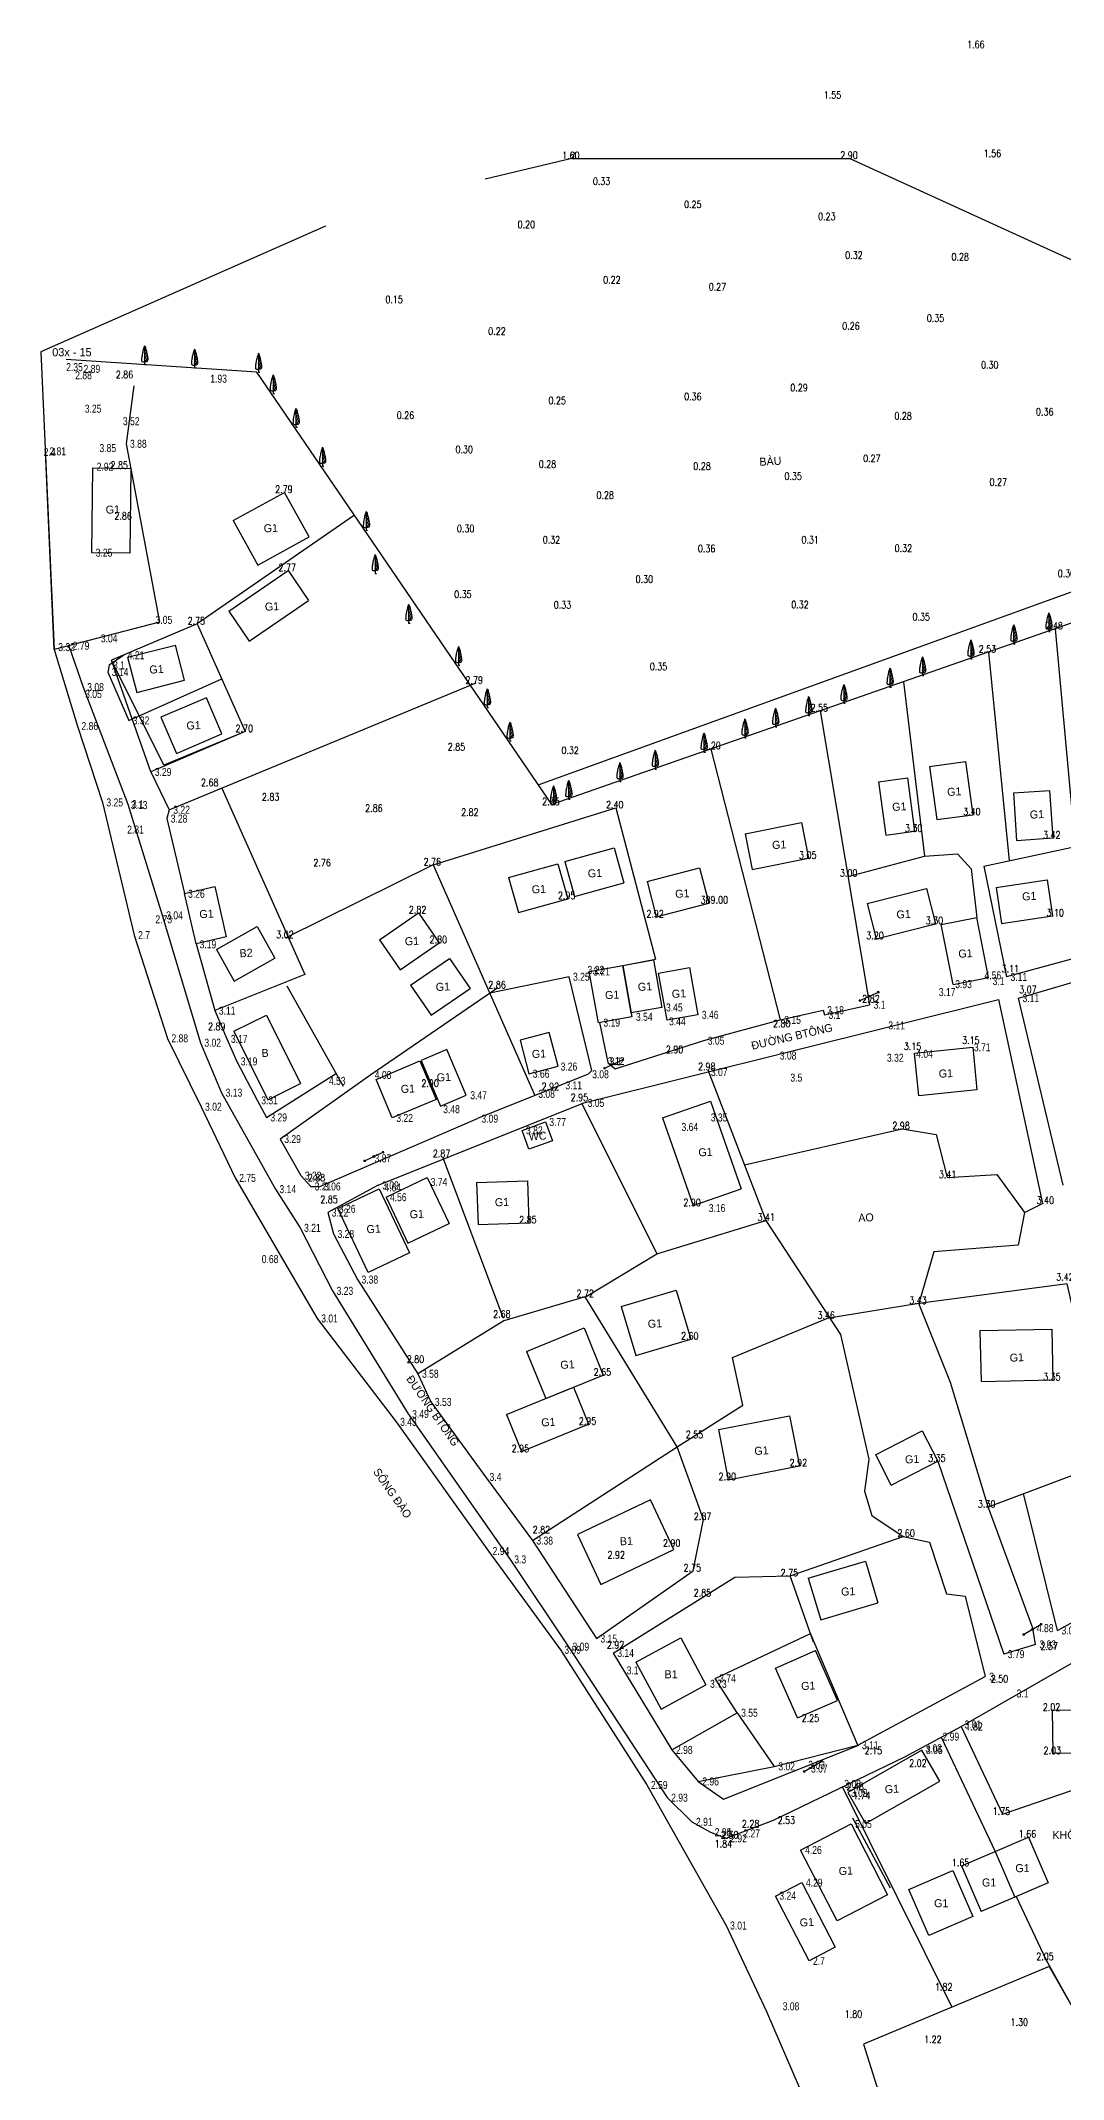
# Model space of a CAD drawing. Header units: metres. Extents: x 568068 to 569216, y 2065829 to 2066671.
# Drawn here: x 568067.9 to 568208.6, y 2066073.3 to 2066353.5 of the extents above; entities that cross this region are included whole.
import ezdxf
from ezdxf.enums import TextEntityAlignment as Align

# ---------------------------------------------------------------- set-up
doc = ezdxf.new("R2010")
doc.units = ezdxf.units.M
doc.layers.add('neS', color=250, linetype='TUONG_XAY')
doc.styles.add('COS', font='vnsimli.shx', dxfattribs={"width": 0.8, "height": 1.1})
doc.styles.add('DIADANH1', font='VHAVAN.TTF', dxfattribs={"height": 2.3})
doc.styles.add('txt', font='TXT', dxfattribs={"height": 0.2})
doc.linetypes.add('BOCAY', pattern='A,3,-3,3,-1.5,[133,ltypeshp.shx,S=0.8,R=0,X=-0.8,Y=0],-0.8,-0.8', length=12.1)
doc.linetypes.add('TAL_N_P', pattern='A,0.5,[130,ltypeshp.shx,S=0.25,R=0,X=0,Y=-0.25],1,[130,ltypeshp.shx,S=0.5,R=0,X=0,Y=-0.5],0.5', length=2)
doc.linetypes.add('TAL_N_T', pattern='A,0.5,[130,ltypeshp.shx,S=0.25,R=0,X=0,Y=0.25],1,[130,ltypeshp.shx,S=0.5,R=0,X=0,Y=0.5],0.5', length=2)
doc.linetypes.add('TUONG_XAY', pattern='A,0.1,[130,ltypeshp.shx,S=0.15,R=-90,X=0,Y=0.12],0.05,[130,ltypeshp.shx,S=0.15,R=-90,X=-0.05,Y=0.24],0.01,[130,ltypeshp.shx,S=0.12,R=0,X=0.09,Y=0.12],0.01,[130,ltypeshp.shx,S=0.12,R=0,X=-0.22,Y=0.12],2.4', length=2.57)
doc.linetypes.add('TUONGXAY', pattern='A,2,-0.8,[132,ltypeshp.shx,S=0.8,R=0,X=-0.8,Y=0],-0.8,8', length=11.6)

# ---------------------------------------------------------------- blocks, each defined once
blk = doc.blocks.new('QA1CD')
at = {"layer": 'neS', "linetype": 'Continuous'}
for p, q in [((-30, 0), (-26, 2.4)), ((-30, 0), (30, 0)), ((-30, 0), (-26, -2.4)), ((30, 0), (26, 2.4)), ((30, 0), (26, -2.4))]:
    blk.add_line(p, q, dxfattribs=at)
blk.add_circle((0, 0), 2.5, dxfattribs=at)
blk = doc.blocks.new('A$C59E77BE9')
at = {"layer": 'neS'}
for p, q in [((0.92, 5.74), (0.92, 1.39)), ((0.92, 5.74), (0.92, 0)), ((0.92, 5.74), (0.92, 5.71)), ((0.92, 3.73), (1.33, 4.54)), ((0.92, 2.59), (1.52, 3.79)), ((0.92, 1.45), (1.7, 3.01)), ((0.92, 1.39), (0.92, 0.65)), ((0.92, 0.85), (0.92, 0)), ((0.92, 0.65), (0.92, 0.15)), ((0.92, 0.15), (0.92, 0)), ((1.2, 0.86), (1.83, 2.13)), ((0.92, 0), (1.37, 0))]:
    blk.add_line(p, q, dxfattribs=at)
for points in [[(0.92, 5.74), (0.71, 5.11), (0.52, 4.52), (0.36, 3.81), (0.21, 3.07), (0.11, 2.51), (0.05, 1.85), (0.02, 1.41), (0.02, 1.09), (0.24, 0.91), (0.61, 0.83), (0.92, 0.85)], [(0.92, 5.74), (1.18, 5.17), (1.34, 4.58), (1.5, 3.98), (1.59, 3.54), (1.72, 2.95), (1.81, 2.47), (1.9, 1.94), (1.9, 1.48), (1.78, 1.03), (1.62, 0.88), (1.26, 0.84), (0.92, 0.85)]]:
    blk.add_spline(points, degree=3, dxfattribs=at)

msp = doc.modelspace()

# ---------------------------------------------------------------- linework, layer by layer
at = {"layer": 'neS', "linetype": 'TAL_N_P', "ltscale": 0.5}
for p, q in [((568067.94, 2066310.75), (568067.94, 2066310.75)), ((568067.94, 2066310.75), (568069.79, 2066269.84)), ((568206.2, 2066089.74), (568210.01, 2066082.92)), ((568206.63, 2066088.78), (568210.01, 2066082.92))]:
    msp.add_line(p, q, dxfattribs=at)
at = {"layer": 'neS'}
for p, q in [((568094.42, 2066287.56), (568101.49, 2066291.44)), ((568094.42, 2066287.56), (568101.49, 2066291.44)), ((568104.86, 2066285.31), (568101.49, 2066291.44)), ((568104.86, 2066285.31), (568101.49, 2066291.44)), ((568094.42, 2066287.56), (568097.79, 2066281.43)), ((568094.42, 2066287.56), (568097.79, 2066281.43)), ((568097.79, 2066281.43), (568104.86, 2066285.31)), ((568097.79, 2066281.43), (568104.86, 2066285.31)), ((568101.98, 2066280.7), (568104.79, 2066276.57)), ((568101.98, 2066280.7), (568104.79, 2066276.57)), ((568093.82, 2066275.13), (568096.63, 2066271)), ((568093.82, 2066275.13), (568096.63, 2066271)), ((568079.89, 2066268.77), (568081.14, 2066263.92)), ((568087.71, 2066265.61), (568086.46, 2066270.46)), ((568132.3, 2066238.52), (568139.08, 2066240.4)), ((568132.3, 2066238.52), (568139.08, 2066240.4)), ((568140.01, 2066240.71), (568146.79, 2066242.59)), ((568140.01, 2066240.71), (568146.79, 2066242.59)), ((568141.35, 2066235.9), (568148.13, 2066237.78)), ((568141.35, 2066235.9), (568148.13, 2066237.78)), ((568151.34, 2066237.93), (568158.57, 2066239.81)), ((568151.34, 2066237.93), (568158.57, 2066239.81)), ((568199.35, 2066237.13), (568206.35, 2066238.17)), ((568199.35, 2066237.13), (568206.35, 2066238.17)), ((568133.64, 2066233.71), (568140.42, 2066235.59)), ((568133.64, 2066233.71), (568140.42, 2066235.59)), ((568152.59, 2066233.09), (568159.83, 2066234.98)), ((568152.59, 2066233.09), (568159.83, 2066234.98)), ((568114.55, 2066229.94), (568119.91, 2066233.64)), ((568114.55, 2066229.94), (568119.91, 2066233.64)), ((568200.08, 2066232.18), (568207.08, 2066233.22)), ((568200.08, 2066232.18), (568207.08, 2066233.22)), ((568092.11, 2066228.6), (568097.7, 2066231.75)), ((568092.11, 2066228.6), (568097.7, 2066231.75)), ((568097.7, 2066231.75), (568100.16, 2066227.4)), ((568097.7, 2066231.75), (568100.16, 2066227.4)), ((568117.4, 2066225.83), (568122.76, 2066229.53)), ((568117.4, 2066225.83), (568122.76, 2066229.53)), ((568092.11, 2066228.6), (568094.56, 2066224.24)), ((568092.11, 2066228.6), (568094.56, 2066224.24)), ((568094.56, 2066224.24), (568100.16, 2066227.4)), ((568094.56, 2066224.24), (568100.16, 2066227.4)), ((568118.8, 2066223.68), (568124.16, 2066227.38)), ((568118.8, 2066223.68), (568124.16, 2066227.38)), ((568121.64, 2066219.56), (568127, 2066223.26)), ((568121.64, 2066219.56), (568127, 2066223.26)), ((568094.5, 2066217.38), (568098.98, 2066219.59)), ((568094.5, 2066217.38), (568098.98, 2066219.59)), ((568188.11, 2066214.35), (568196.13, 2066215.18)), ((568196.13, 2066215.18), (568196.71, 2066209.31)), ((568188.7, 2066208.47), (568188.11, 2066214.35)), ((568099.17, 2066207.95), (568103.65, 2066210.16)), ((568099.17, 2066207.95), (568103.65, 2066210.16)), ((568196.71, 2066209.31), (568188.7, 2066208.47)), ((568115.45, 2066194.56), (568121.1, 2066197.24)), ((568118.45, 2066188.24), (568124.1, 2066190.92)), ((568147.79, 2066179.53), (568155.36, 2066181.77)), ((568147.79, 2066179.53), (568155.36, 2066181.77)), ((568134.75, 2066173.35), (568142.68, 2066176.58)), ((568134.75, 2066173.35), (568142.68, 2066176.58)), ((568197.32, 2066169.23), (568197.17, 2066176.22)), ((568197.32, 2066169.23), (568197.17, 2066176.22)), ((568207, 2066176.43), (568207.15, 2066169.44)), ((568207, 2066176.43), (568207.15, 2066169.44)), ((568149.77, 2066172.81), (568157.34, 2066175.05)), ((568149.77, 2066172.81), (568157.34, 2066175.05)), ((568131.99, 2066164.66), (568141.22, 2066168.42)), ((568131.99, 2066164.66), (568141.22, 2066168.42)), ((568137.39, 2066166.86), (568145.32, 2066170.09)), ((568137.39, 2066166.86), (568145.32, 2066170.09)), ((568134.06, 2066159.59), (568143.29, 2066163.35)), ((568134.06, 2066159.59), (568143.29, 2066163.35)), ((568161.16, 2066162.6), (568170.94, 2066164.51)), ((568161.16, 2066162.6), (568170.94, 2066164.51)), ((568182.75, 2066159.15), (568189.16, 2066162.44)), ((568182.75, 2066159.15), (568189.16, 2066162.44)), ((568162.5, 2066155.72), (568172.28, 2066157.63)), ((568162.5, 2066155.72), (568172.28, 2066157.63)), ((568184.92, 2066154.97), (568191.33, 2066158.26)), ((568184.92, 2066154.97), (568191.33, 2066158.26)), ((568173.51, 2066142.19), (568175.24, 2066136.45)), ((568173.51, 2066142.19), (568175.24, 2066136.45)), ((568181.36, 2066144.54), (568183.09, 2066138.8)), ((568181.36, 2066144.54), (568183.09, 2066138.8)), ((568149.79, 2066130.65), (568155.96, 2066133.96)), ((568169.02, 2066129.82), (568174.51, 2066132.23)), ((568169.02, 2066129.82), (568174.51, 2066132.23)), ((568153.27, 2066124.18), (568159.44, 2066127.5)), ((568172.03, 2066122.96), (568177.53, 2066125.38)), ((568172.03, 2066122.96), (568177.53, 2066125.38)), ((568207.1, 2066124.02), (568212.78, 2066124.06)), ((568207.1, 2066124.02), (568212.78, 2066124.06)), ((568207.2, 2066118.08), (568207.1, 2066124.02)), ((568207.2, 2066118.08), (568207.1, 2066124.02)), ((568212.9, 2066118.11), (568207.2, 2066118.08)), ((568212.9, 2066118.11), (568207.2, 2066118.08)), ((568199.2, 2066104.63), (568203.79, 2066106.6)), ((568199.2, 2066104.63), (568203.79, 2066106.6)), ((568194.6, 2066102.65), (568199.2, 2066104.63)), ((568194.6, 2066102.65), (568199.2, 2066104.63)), ((568206.5, 2066100.3), (568201.91, 2066098.33)), ((568206.5, 2066100.3), (568201.91, 2066098.33)), ((568201.91, 2066098.33), (568197.31, 2066096.35)), ((568201.91, 2066098.33), (568197.31, 2066096.35))]:
    msp.add_line(p, q, dxfattribs=at)
at = {"layer": 'neS', "linetype": 'TUONGXAY', "ltscale": 0.5}
for p, q in [((568202.43, 2066221.92), (568229.54, 2066229.88)), ((568111.51, 2066183.23), (568119.83, 2066170.28)), ((568142.83, 2066180.87), (568131.65, 2066177.56)), ((568155.48, 2066160.22), (568142.83, 2066180.87)), ((568131.65, 2066177.56), (568119.83, 2066170.28)), ((568159.11, 2066150.25), (568155.48, 2066160.22)), ((568157.69, 2066143.18), (568159.11, 2066150.25)), ((568135.56, 2066147.35), (568144.37, 2066133.87)), ((568144.37, 2066133.87), (568157.69, 2066143.18))]:
    msp.add_line(p, q, dxfattribs=at)
at = {"layer": 'neS', "linetype": 'TAL_N_T', "ltscale": 0.5}
for points in [[(568140.99, 2066337.34), (568129.07, 2066334.52)], [(568141.41, 2066338.15), (568140.99, 2066337.34), (568140.99, 2066337.34)], [(568107.1, 2066328.05), (568067.94, 2066310.75)]]:
    msp.add_lwpolyline(points, dxfattribs=at)
at = {"layer": 'neS', "linetype": 'TAL_N_P'}
for points in [[(568140.99, 2066337.34), (568179.24, 2066337.36), (568224.97, 2066316.45)], [(568069.79, 2066269.84), (568072.99, 2066259.32), (568076.42, 2066248.82)], [(568076.42, 2066248.82), (568080.78, 2066230.58), (568085.37, 2066216.39)], [(568085.37, 2066216.39), (568089.99, 2066206.99), (568094.69, 2066197.2), (568105.97, 2066177.88), (568116.82, 2066163.67), (568129.54, 2066145.91), (568139.41, 2066132.34), (568151.32, 2066113.75), (568162.21, 2066094.44), (568167.78, 2066082.61), (568186.31, 2066039.63), (568190.51, 2066028.14), (568183.22, 2066025.47), (568189.73, 2066001.96), (568188.96, 2065985.08), (568192.34, 2065972.88), (568193.7, 2065963.22), (568190.66, 2065947.45), (568191.83, 2065936.72), (568193.54, 2065904.17), (568197.11, 2065871.69), (568200.52, 2065846.87), (568201.41, 2065841.44), (568205.89, 2065829.4)]]:
    msp.add_lwpolyline(points, dxfattribs=at)
at = {"layer": 'neS', "linetype": 'BOCAY', "ltscale": 0.5}
for points in [[(568373.42, 2066326.01), (568361.89, 2066319.99), (568309.34, 2066293.1), (568309.34, 2066293.1), (568309.34, 2066293.1), (568282.66, 2066285.21), (568224.26, 2066278.55), (568138.25, 2066248.52), (568097.68, 2066307.98), (568071.42, 2066309.73)], [(568174.22, 2066133.38), (568171.04, 2066142.51), (568186.58, 2066147.92)], [(568174.22, 2066133.38), (568171.04, 2066142.51), (568186.58, 2066147.92)]]:
    msp.add_lwpolyline(points, dxfattribs=at)
at = {"layer": 'neS', "linetype": 'TUONGXAY', "ltscale": 0.5}
for points in [[(568080.74, 2066306.07), (568079.67, 2066298.12), (568084.29, 2066273.58), (568069.79, 2066269.84), (568068.58, 2066297.08)], [(568111.11, 2066288.3), (568089.47, 2066273.35), (568077.68, 2066268.39)], [(568089.47, 2066273.35), (568096.07, 2066258.57), (568083.08, 2066253.01), (568077.68, 2066268.39)], [(568207.47, 2066272.69), (568210.23, 2066242.73)], [(568207.47, 2066272.69), (568210.23, 2066242.73)], [(568079.36, 2066269.06), (568077.34, 2066267.67), (568077.16, 2066266.74), (568080.04, 2066260.09), (568092.85, 2066265.81)], [(568198.29, 2066269.49), (568201.16, 2066240.81)], [(568198.29, 2066269.49), (568201.16, 2066240.81)], [(568085.62, 2066247.81), (568127.83, 2066265.26)], [(568186.6, 2066265.41), (568189.48, 2066241.42)], [(568186.6, 2066265.41), (568189.48, 2066241.42)], [(568175.16, 2066261.41), (568181.95, 2066221.01)], [(568160.12, 2066256.16), (568169.66, 2066218.92), (568175.57, 2066220.26), (568175.74, 2066219.62), (568181.95, 2066221.01)], [(568083.08, 2066253.01), (568085.62, 2066247.81)], [(568092.83, 2066250.79), (568104.25, 2066225.15), (568091.89, 2066220.2)], [(568085.62, 2066247.81), (568085.27, 2066246.6), (568087.71, 2066236.28)], [(568121.91, 2066240.23), (568147.02, 2066248.08), (568152.5, 2066227.27)], [(568197.66, 2066240.05), (568218.61, 2066244.56)], [(568197.66, 2066240.05), (568218.61, 2066244.56)], [(568121.91, 2066240.23), (568135.92, 2066208.52)], [(568197.66, 2066240.05), (568200.78, 2066224.83)], [(568246.6, 2066236.51), (568218.15, 2066229.58), (568200.78, 2066224.83)], [(568089.3, 2066229.39), (568091.89, 2066220.2)], [(568148, 2066226.41), (568152.5, 2066227.27)], [(568101.79, 2066223.61), (568109.54, 2066209.8)], [(568143.24, 2066211.45), (568143.73, 2066211.96), (568140.6, 2066224.86), (568129.69, 2066222.61)], [(568130.82, 2066223.32), (568113.34, 2066211.36), (568100.88, 2066202.55), (568103.71, 2066197.52)], [(568114.35, 2066196.19), (568142.62, 2066207.52), (568199.68, 2066221.74)], [(568199.68, 2066221.74), (568205.72, 2066193.69)], [(568199.68, 2066221.74), (568205.72, 2066193.69)], [(568208.59, 2066196.19), (568202.43, 2066221.92)], [(568091.89, 2066220.2), (568093.55, 2066216.32), (568094.9, 2066213.22), (568097.72, 2066207.87), (568098.97, 2066205.52), (568108.5, 2066211.5)], [(568143.24, 2066211.45), (568143.24, 2066211.45), (568128.01, 2066205.35)], [(568159.69, 2066212.08), (568167.68, 2066191.37), (568177.92, 2066175.68), (568181.84, 2066158.54), (568181.24, 2066154.13)], [(568142.42, 2066207.36), (568152.7, 2066186.78)], [(568106.35, 2066196.03), (568128.01, 2066205.35)], [(568164.73, 2066199.02), (568186.41, 2066203.96), (568191.1, 2066203.17), (568192.62, 2066197.24), (568199.43, 2066197.68), (568203.26, 2066192.43), (568205.72, 2066193.69)], [(568164.73, 2066199.02), (568186.41, 2066203.96), (568191.1, 2066203.17), (568192.62, 2066197.24), (568199.43, 2066197.68), (568203.26, 2066192.43), (568205.72, 2066193.69)], [(568123.21, 2066200.12), (568131.5, 2066178.06)], [(568123.21, 2066200.12), (568131.5, 2066178.06)], [(568103.71, 2066197.52), (568105.07, 2066196.03), (568106.35, 2066196.03)], [(568114.35, 2066196.19), (568107.42, 2066192.44), (568108.21, 2066189.5)], [(568142.97, 2066180.89), (568152.7, 2066186.78), (568167.68, 2066191.37)], [(568108.21, 2066189.5), (568111.51, 2066183.23)], [(568207.79, 2066135), (568217.65, 2066140.45), (568228.66, 2066146.86), (568242.09, 2066154.33), (568248.71, 2066158.17), (568238.78, 2066187.65)], [(568214.53, 2066159.21), (568209.14, 2066182.64), (568188.73, 2066179.94)], [(568198.24, 2066151.98), (568193.08, 2066169.07), (568188.73, 2066179.94)], [(568135.56, 2066147.35), (568155.48, 2066160.22), (568164.49, 2066165.97), (568163.1, 2066172.51), (568176.08, 2066177.89)], [(568119.83, 2066170.28), (568121.6, 2066166.41), (568129.12, 2066156.1), (568135.56, 2066147.35)], [(568198.17, 2066151.95), (568214.18, 2066157.95), (568214.53, 2066159.21)], [(568198.17, 2066151.95), (568214.18, 2066157.95), (568214.53, 2066159.21)], [(568191.33, 2066158.26), (568200.4, 2066131.75)], [(568168.71, 2066108.92), (568186.77, 2066117.6), (568194.53, 2066121.8), (568209.99, 2066130.62), (568226.62, 2066140.18), (568236.65, 2066145.69), (568246.04, 2066150.79), (568253.79, 2066155.02)], [(568168.71, 2066108.92), (568186.77, 2066117.6), (568194.53, 2066121.8), (568209.99, 2066130.62), (568226.62, 2066140.18), (568236.65, 2066145.69), (568246.04, 2066150.79), (568253.79, 2066155.02)], [(568181.24, 2066154.13), (568182.23, 2066150.78), (568186.58, 2066147.92)], [(568207.79, 2066135), (568203.09, 2066153.8)], [(568204.75, 2066133.08), (568204.4, 2066135.31), (568198.24, 2066151.98)], [(568186.58, 2066147.92), (568190.18, 2066147.12), (568192.51, 2066140.03), (568195.1, 2066139.73), (568197.85, 2066128.65)], [(568146.69, 2066131.89), (568163.39, 2066142.31), (568163.39, 2066142.31), (568163.39, 2066142.31), (568163.39, 2066142.31)], [(568154.76, 2066118.57), (568163.72, 2066123.68), (568160.7, 2066128.41), (568173.81, 2066134.58)], [(568180.34, 2066119.22), (568173.81, 2066134.58), (568173.81, 2066134.58)], [(568146.69, 2066131.89), (568154.76, 2066118.57), (568154.76, 2066118.57)], [(568204.75, 2066133.08), (568200.4, 2066131.75)], [(568168.84, 2066116.31), (568180.34, 2066119.22), (568197.85, 2066128.65), (568197.85, 2066128.65), (568197.85, 2066128.65)], [(568163.72, 2066123.68), (568168.84, 2066116.31)], [(568191.8, 2066120.32), (568199.2, 2066104.63)], [(568191.8, 2066120.32), (568199.2, 2066104.63)], [(568194.53, 2066121.8), (568200.21, 2066109.72)], [(568194.53, 2066121.8), (568200.21, 2066109.72)], [(568200.21, 2066109.72), (568215.84, 2066115.1)], [(568200.21, 2066109.72), (568215.84, 2066115.1)], [(568178.18, 2066113.55), (568193.27, 2066083.2)], [(568202.12, 2066098.42), (568206.2, 2066089.74)], [(568202.12, 2066098.42), (568206.2, 2066089.74)]]:
    msp.add_lwpolyline(points, dxfattribs=at)
at = {"layer": 'neS'}
for points in [[(568074.95, 2066283.15), (568075.09, 2066294.8), (568080.33, 2066294.73), (568080.18, 2066283.08)], [(568086.61, 2066255.56), (568092.86, 2066258.24), (568090.73, 2066263.2), (568084.48, 2066260.52)], [(568089.3, 2066229.39), (568087.71, 2066236.28), (568091.88, 2066237.24), (568093.46, 2066230.35)], [(568149.26, 2066219.35), (568144.65, 2066218.52), (568143.39, 2066225.58), (568148, 2066226.41)], [(568153.39, 2066220.64), (568149.16, 2066219.89), (568148, 2066226.41), (568152.23, 2066227.16)], [(568158.32, 2066219.63), (568154.08, 2066218.88), (568152.92, 2066225.37), (568157.16, 2066226.13)], [(568135.07, 2066211.52), (568139.09, 2066212.56), (568137.89, 2066217.2), (568133.87, 2066216.16)], [(568116.3, 2066205.45), (568114.06, 2066210.74), (568120.06, 2066213.3), (568122.31, 2066208)], [(568126.47, 2066208.57), (568123.8, 2066214.86), (568120.27, 2066213.36), (568122.94, 2066207.07)], [(568134.14, 2066203.74), (568137.38, 2066204.9), (568138.31, 2066202.31), (568135.07, 2066201.15)], [(568114.48, 2066195.71), (568118.65, 2066186.91), (568112.99, 2066184.22), (568108.81, 2066193.02)], [(568141.75, 2066148.18), (568145, 2066141.33), (568155.04, 2066146.1), (568151.79, 2066152.94)], [(568181.38, 2066108.45), (568191.6, 2066114.28), (568189.15, 2066118.56), (568178.94, 2066112.73)], [(568177.48, 2066095.09), (568172.46, 2066104.81), (568179.4, 2066108.39), (568184.41, 2066098.67)], [(568173.61, 2066089.56), (568169.01, 2066098.46), (568172.64, 2066100.33), (568177.23, 2066091.44)], [(568190.07, 2066093.04), (568187.34, 2066099.39), (568193.41, 2066102.01), (568196.15, 2066095.66)]]:
    msp.add_lwpolyline(points, close=True, dxfattribs=at)
for points in [[(568093.82, 2066275.13), (568101.98, 2066280.7)], [(568093.82, 2066275.13), (568101.98, 2066280.7)], [(568096.63, 2066271), (568104.79, 2066276.57)], [(568096.63, 2066271), (568104.79, 2066276.57)], [(568089.47, 2066273.35), (568096.07, 2066258.57), (568084.87, 2066253.93), (568077.68, 2066268.39)], [(568079.89, 2066268.77), (568086.46, 2066270.46)], [(568081.14, 2066263.92), (568087.71, 2066265.61)], [(568190.2, 2066253.78), (568195.15, 2066254.45)], [(568190.2, 2066253.78), (568195.15, 2066254.45)], [(568195.15, 2066254.45), (568196.15, 2066247.12)], [(568195.15, 2066254.45), (568196.15, 2066247.12)], [(568183.17, 2066251.64), (568187.14, 2066252.19)], [(568183.17, 2066251.64), (568187.14, 2066252.19)], [(568183.17, 2066251.64), (568184.17, 2066244.32)], [(568183.17, 2066251.64), (568184.17, 2066244.32)], [(568187.14, 2066252.19), (568188.14, 2066244.87)], [(568187.14, 2066252.19), (568188.14, 2066244.87)], [(568190.2, 2066253.78), (568191.2, 2066246.45)], [(568190.2, 2066253.78), (568191.2, 2066246.45)], [(568201.72, 2066250.12), (568206.71, 2066250.45)], [(568201.72, 2066250.12), (568206.71, 2066250.45)], [(568201.72, 2066250.12), (568202.14, 2066243.6)], [(568201.72, 2066250.12), (568202.14, 2066243.6)], [(568206.71, 2066250.45), (568207.13, 2066243.93)], [(568206.71, 2066250.45), (568207.13, 2066243.93)], [(568164.81, 2066244.49), (568172.57, 2066246.06)], [(568164.81, 2066244.49), (568172.57, 2066246.06)], [(568172.57, 2066246.06), (568173.56, 2066241.15)], [(568172.57, 2066246.06), (568173.56, 2066241.15)], [(568191.2, 2066246.45), (568196.15, 2066247.12)], [(568191.2, 2066246.45), (568196.15, 2066247.12)], [(568164.81, 2066244.49), (568165.8, 2066239.58)], [(568164.81, 2066244.49), (568165.8, 2066239.58)], [(568184.17, 2066244.32), (568188.14, 2066244.87)], [(568184.17, 2066244.32), (568188.14, 2066244.87)], [(568202.14, 2066243.6), (568207.13, 2066243.93)], [(568202.14, 2066243.6), (568207.13, 2066243.93)], [(568139.08, 2066240.4), (568140.42, 2066235.59)], [(568139.08, 2066240.4), (568140.42, 2066235.59)], [(568140.01, 2066240.71), (568141.35, 2066235.9)], [(568140.01, 2066240.71), (568141.35, 2066235.9)], [(568146.79, 2066242.59), (568148.13, 2066237.78)], [(568146.79, 2066242.59), (568148.13, 2066237.78)], [(568165.8, 2066239.58), (568173.56, 2066241.15)], [(568165.8, 2066239.58), (568173.56, 2066241.15)], [(568121.91, 2066240.23), (568101.67, 2066230.22)], [(568121.91, 2066240.23), (568101.67, 2066230.22)], [(568132.3, 2066238.52), (568133.64, 2066233.71)], [(568132.3, 2066238.52), (568133.64, 2066233.71)], [(568151.34, 2066237.93), (568152.59, 2066233.09)], [(568151.34, 2066237.93), (568152.59, 2066233.09)], [(568158.57, 2066239.81), (568159.83, 2066234.98)], [(568158.57, 2066239.81), (568159.83, 2066234.98)], [(568195.9, 2066239.67), (568196.71, 2066233.02)], [(568195.9, 2066239.67), (568196.71, 2066233.02)], [(568206.35, 2066238.17), (568207.08, 2066233.22)], [(568206.35, 2066238.17), (568207.08, 2066233.22)], [(568181.6, 2066234.93), (568189.77, 2066236.99)], [(568181.6, 2066234.93), (568189.77, 2066236.99)], [(568181.6, 2066234.93), (568182.83, 2066230.09)], [(568181.6, 2066234.93), (568182.83, 2066230.09)], [(568189.77, 2066236.99), (568191, 2066232.15)], [(568189.77, 2066236.99), (568191, 2066232.15)], [(568199.35, 2066237.13), (568200.08, 2066232.18)], [(568199.35, 2066237.13), (568200.08, 2066232.18)], [(568119.91, 2066233.64), (568122.76, 2066229.53)], [(568119.91, 2066233.64), (568122.76, 2066229.53)], [(568182.83, 2066230.09), (568191, 2066232.15)], [(568182.83, 2066230.09), (568191, 2066232.15)], [(568191.8, 2066232.06), (568196.71, 2066233.02)], [(568191.8, 2066232.06), (568196.71, 2066233.02)], [(568193.42, 2066223.79), (568191.8, 2066232.06)], [(568193.42, 2066223.79), (568191.8, 2066232.06)], [(568198.32, 2066224.75), (568196.71, 2066233.02)], [(568198.32, 2066224.75), (568196.71, 2066233.02)], [(568114.55, 2066229.94), (568117.4, 2066225.83)], [(568114.55, 2066229.94), (568117.4, 2066225.83)], [(568124.16, 2066227.38), (568127, 2066223.26)], [(568124.16, 2066227.38), (568127, 2066223.26)], [(568118.8, 2066223.68), (568121.64, 2066219.56)], [(568118.8, 2066223.68), (568121.64, 2066219.56)], [(568193.42, 2066223.79), (568198.32, 2066224.75)], [(568193.42, 2066223.79), (568198.32, 2066224.75)], [(568098.98, 2066219.59), (568103.65, 2066210.16)], [(568098.98, 2066219.59), (568103.65, 2066210.16)], [(568094.5, 2066217.38), (568099.17, 2066207.95)], [(568094.5, 2066217.38), (568099.17, 2066207.95)], [(568153.46, 2066205.46), (568160.06, 2066207.76)], [(568153.46, 2066205.46), (568160.06, 2066207.76)], [(568160.06, 2066207.76), (568164.28, 2066195.7)], [(568160.06, 2066207.76), (568164.28, 2066195.7)], [(568153.46, 2066205.46), (568157.67, 2066193.4)], [(568153.46, 2066205.46), (568157.67, 2066193.4)], [(568121.1, 2066197.24), (568124.1, 2066190.92)], [(568127.89, 2066196.58), (568134.88, 2066196.82)], [(568127.89, 2066196.58), (568134.88, 2066196.82)], [(568127.89, 2066196.58), (568128.09, 2066190.79)], [(568127.89, 2066196.58), (568128.09, 2066190.79)], [(568134.88, 2066196.82), (568135.08, 2066191.03)], [(568134.88, 2066196.82), (568135.08, 2066191.03)], [(568157.67, 2066193.4), (568164.28, 2066195.7)], [(568157.67, 2066193.4), (568164.28, 2066195.7)], [(568115.45, 2066194.56), (568118.45, 2066188.24)], [(568128.09, 2066190.79), (568135.08, 2066191.03)], [(568128.09, 2066190.79), (568135.08, 2066191.03)], [(568155.36, 2066181.77), (568157.34, 2066175.05)], [(568155.36, 2066181.77), (568157.34, 2066175.05)], [(568147.79, 2066179.53), (568149.77, 2066172.81)], [(568147.79, 2066179.53), (568149.77, 2066172.81)], [(568142.68, 2066176.58), (568145.32, 2066170.09)], [(568142.68, 2066176.58), (568145.32, 2066170.09)], [(568197.17, 2066176.22), (568207, 2066176.43)], [(568197.17, 2066176.22), (568207, 2066176.43)], [(568134.75, 2066173.35), (568137.39, 2066166.86)], [(568134.75, 2066173.35), (568137.39, 2066166.86)], [(568141.22, 2066168.42), (568143.29, 2066163.35)], [(568141.22, 2066168.42), (568143.29, 2066163.35)], [(568197.32, 2066169.23), (568207.15, 2066169.44)], [(568197.32, 2066169.23), (568207.15, 2066169.44)], [(568131.99, 2066164.66), (568134.06, 2066159.59)], [(568131.99, 2066164.66), (568134.06, 2066159.59)], [(568161.16, 2066162.6), (568162.5, 2066155.72)], [(568161.16, 2066162.6), (568162.5, 2066155.72)], [(568170.94, 2066164.51), (568172.28, 2066157.63)], [(568170.94, 2066164.51), (568172.28, 2066157.63)], [(568189.16, 2066162.44), (568191.33, 2066158.26)], [(568189.16, 2066162.44), (568191.33, 2066158.26)], [(568184.92, 2066154.97), (568182.78, 2066159.15)], [(568184.92, 2066154.97), (568182.78, 2066159.15)], [(568163.39, 2066142.31), (568171.04, 2066142.51)], [(568163.39, 2066142.31), (568171.04, 2066142.51)], [(568173.51, 2066142.19), (568181.36, 2066144.54)], [(568173.51, 2066142.19), (568181.36, 2066144.54)], [(568175.24, 2066136.45), (568183.09, 2066138.8)], [(568175.24, 2066136.45), (568183.09, 2066138.8)], [(568155.96, 2066133.96), (568159.44, 2066127.5)], [(568177.53, 2066125.38), (568174.51, 2066132.23)], [(568177.53, 2066125.38), (568174.51, 2066132.23)], [(568149.79, 2066130.65), (568153.27, 2066124.18)], [(568172.03, 2066122.96), (568169.02, 2066129.82)], [(568172.03, 2066122.96), (568169.02, 2066129.82)], [(568179.59, 2066109.23), (568184.76, 2066099.61)], [(568179.59, 2066109.23), (568184.76, 2066099.61)], [(568203.79, 2066106.6), (568206.5, 2066100.3)], [(568203.79, 2066106.6), (568206.5, 2066100.3)], [(568203.79, 2066106.6), (568206.5, 2066100.3)], [(568203.79, 2066106.6), (568206.5, 2066100.3)], [(568199.2, 2066104.63), (568201.91, 2066098.33)], [(568199.2, 2066104.63), (568201.91, 2066098.33)], [(568199.2, 2066104.63), (568201.91, 2066098.33)], [(568199.2, 2066104.63), (568201.91, 2066098.33)], [(568194.6, 2066102.65), (568197.31, 2066096.35)], [(568194.6, 2066102.65), (568197.31, 2066096.35)]]:
    msp.add_lwpolyline(points, dxfattribs=at)
at = {"layer": 'neS', "linetype": 'TAL_N_T'}
for points in [[(568136.51, 2066251.28), (568218.72, 2066281.04)], [(568206.63, 2066088.78), (568181.11, 2066078.11), (568196.25, 2066030.03)]]:
    msp.add_lwpolyline(points, dxfattribs=at)
at = {"layer": 'neS', "linetype": 'Continuous'}
for points in [[(568071.79, 2066270.36), (568073.79, 2066264.67), (568079.94, 2066248.58), (568084.65, 2066233.3), (568089.9, 2066215.79), (568092.82, 2066208.92)], [(568144.78, 2066218.55), (568145.95, 2066213.09), (568146.97, 2066212.21), (568159.14, 2066216.07), (568169.66, 2066218.92)], [(568092.82, 2066208.92), (568100.22, 2066195.66), (568103.61, 2066190.34), (568108.08, 2066181.68), (568118.47, 2066164.75), (568132.52, 2066144.76), (568140.53, 2066132.76), (568154.1, 2066112.01), (568157.51, 2066108.69), (568160.08, 2066107.26), (568162.23, 2066106.42), (568168.71, 2066108.92)], [(568154.76, 2066118.57), (568158.38, 2066114.24), (568168.84, 2066116.31)], [(568158.38, 2066114.24), (568161.86, 2066111.82), (568180.46, 2066119.24)]]:
    msp.add_lwpolyline(points, dxfattribs=at)
at = {"layer": 'neS', "linetype": 'TUONGXAY'}
msp.add_lwpolyline([(568179.2, 2066238.69), (568189.48, 2066241.42), (568194.02, 2066241.74), (568195.9, 2066239.67)], dxfattribs=at)
msp.add_lwpolyline([(568179.2, 2066238.69), (568189.48, 2066241.42), (568194.02, 2066241.74), (568195.9, 2066239.67)], dxfattribs=at)
at = {"layer": 'neS', "linetype": 'TAL_N_P', "ltscale": 0.5}
msp.add_lwpolyline([(568203.26, 2066192.43), (568202.36, 2066187.94), (568190.77, 2066187.03), (568188.73, 2066179.94), (568176.08, 2066177.89)], dxfattribs=at)
msp.add_lwpolyline([(568203.26, 2066192.43), (568202.36, 2066187.94), (568190.77, 2066187.03), (568188.73, 2066179.94), (568176.08, 2066177.89)], dxfattribs=at)
at = {"layer": 'neS', "linetype": 'Continuous'}
msp.add_point((568077.15, 2066283.05), dxfattribs=at)
msp.add_point((568077.15, 2066283.05), dxfattribs=at)

# ---------------------------------------------------------------- block references
at = {"layer": 'neS', "linetype": 'Continuous', "xscale": 0.4499999999534339, "yscale": 0.4499999999534339, "zscale": 0.45}
for p in [(568081.8, 2066309.02), (568088.66, 2066308.56), (568097.46, 2066307.98), (568099.48, 2066305.02), (568102.63, 2066300.41), (568106.27, 2066295.06), (568112.29, 2066286.25), (568113.51, 2066280.31), (568118.13, 2066273.46), (568206.17, 2066272.31), (568195.44, 2066268.57), (568201.34, 2066270.63), (568124.97, 2066267.68), (568188.79, 2066266.25), (568184.32, 2066264.68), (568128.93, 2066261.87), (568173.13, 2066260.78), (568177.97, 2066262.47), (568132.05, 2066257.29), (568164.36, 2066257.71), (568168.58, 2066259.19), (568158.74, 2066255.75), (568147.16, 2066251.71), (568152.03, 2066253.41), (568140.13, 2066249.25), (568138.04, 2066248.52)]:
    msp.add_blockref('A$C59E77BE9', p, dxfattribs=at)
at = {"layer": 'neS', "color": 7, "linetype": 'Continuous'}
for p, xscale, yscale, rotation in [((568181.88, 2066222.17), 0.0499987089416312, 0.04999870905585082, 24.98686686331194), ((568181.88, 2066222.17), 0.0499987089416312, 0.04999870905585082, 24.98686686331194), ((568181.88, 2066222.17), 0.0499987089416312, 0.04999870905585082, 24.98686686331194), ((568146.75, 2066212.86), 0.0499987089416312, 0.04999870905585082, 24.98686686331194), ((568146.75, 2066212.86), 0.0499987089416312, 0.04999870905585082, 24.98686686331194), ((568146.75, 2066212.86), 0.0499987089416312, 0.04999870905585082, 24.98686686331194), ((568113.76, 2066200.15), 0.0499987089416312, 0.04999870905585082, 24.98686686331194), ((568113.76, 2066200.15), 0.0499987089416312, 0.04999870905585082, 24.98686686331194), ((568113.76, 2066200.15), 0.0499987089416312, 0.04999870905585082, 24.98686686331194), ((568204.34, 2066135.14), 0.04999893007971381, 0.04999893024495484, 29.98151942878484), ((568204.34, 2066135.14), 0.04999893007971381, 0.04999893024495484, 29.98151942878484), ((568204.34, 2066135.14), 0.04999893007971381, 0.04999893024495484, 29.98151942878484), ((568174.15, 2066116.32), 0.04999893007971381, 0.04999893024495484, 29.98151942878484), ((568174.15, 2066116.32), 0.04999893007971381, 0.04999893024495484, 29.98151942878484), ((568174.15, 2066116.32), 0.04999893007971381, 0.04999893024495484, 29.98151942878484)]:
    msp.add_blockref('QA1CD', p, dxfattribs=dict(at, xscale=xscale, yscale=yscale, rotation=rotation))

# ---------------------------------------------------------------- texts
at = {"layer": 'neS', "linetype": 'Continuous', "style": 'COS', "width": 0.8}
for s, p in [('1.66', (568195.35, 2066352.52)), ('1.55', (568175.65, 2066345.57)), ('1.56', (568197.63, 2066337.54)), ('1.60', (568139.66, 2066337.27)), ('2.90', (568177.91, 2066337.29)), ('0.33', (568143.88, 2066333.71)), ('0.25', (568156.42, 2066330.54)), ('0.20', (568133.53, 2066327.76)), ('0.23', (568174.86, 2066328.88)), ('0.32', (568178.59, 2066323.55)), ('0.28', (568193.21, 2066323.32)), ('0.22', (568145.3, 2066320.15)), ('0.27', (568159.82, 2066319.21)), ('0.15', (568115.34, 2066317.47)), ('0.22', (568129.49, 2066313.09)), ('0.26', (568178.18, 2066313.82)), ('0.35', (568189.81, 2066314.89)), ('2.86', (568078.26, 2066307.13)), ('0.30', (568197.27, 2066308.46)), ('0.36', (568156.44, 2066304.11)), ('0.29', (568171.04, 2066305.34)), ('0.26', (568116.9, 2066301.54)), ('0.25', (568137.78, 2066303.58)), ('0.28', (568185.35, 2066301.45)), ('0.36', (568204.83, 2066302.03)), ('0.30', (568124.99, 2066296.85)), ('0.27', (568181.05, 2066295.62)), ('2.85', (568077.54, 2066294.69)), ('0.28', (568136.43, 2066294.82)), ('0.28', (568157.7, 2066294.55)), ('0.35', (568170.23, 2066293.18)), ('2.79', (568100.18, 2066291.37)), ('0.28', (568144.38, 2066290.56)), ('0.27', (568198.44, 2066292.35)), ('2.86', (568078.07, 2066287.71)), ('0.30', (568125.18, 2066285.96)), ('0.32', (568136.98, 2066284.43)), ('0.31', (568172.57, 2066284.43)), ('0.36', (568158.33, 2066283.22)), ('0.32', (568185.39, 2066283.26)), ('2.77', (568100.64, 2066280.63)), ('0.30', (568149.76, 2066279)), ('0.30', (568207.82, 2066279.79)), ('0.35', (568124.81, 2066276.93)), ('2.75', (568088.14, 2066273.28)), ('0.33', (568138.5, 2066275.48)), ('0.32', (568171.17, 2066275.51)), ('0.35', (568187.84, 2066273.84)), ('2.48', (568206.13, 2066272.62)), ('2.53', (568196.95, 2066269.41)), ('2.79', (568126.36, 2066265.14)), ('0.35', (568151.71, 2066267.01)), ('2.55', (568173.83, 2066261.34)), ('2.70', (568094.74, 2066258.5)), ('2.20', (568159.07, 2066256.13)), ('2.85', (568123.92, 2066255.97)), ('0.32', (568139.56, 2066255.48)), ('2.68', (568089.98, 2066251.06)), ('2.83', (568098.36, 2066249.07)), ('2.35', (568136.92, 2066248.45)), ('2.40', (568145.69, 2066248.01)), ('2.86', (568112.57, 2066247.53)), ('2.82', (568125.76, 2066246.97)), ('3.40', (568194.81, 2066247.05)), ('3.30', (568186.8, 2066244.79)), ('3.42', (568205.8, 2066243.85)), ('2.76', (568105.44, 2066240.04)), ('2.76', (568120.6, 2066240.16)), ('3.05', (568172.23, 2066241.08)), ('3.00', (568177.86, 2066238.62)), ('2.95', (568139.08, 2066235.52)), ('389.00', (568158.7, 2066234.92)), ('2.82', (568118.58, 2066233.57)), ('2.92', (568151.25, 2066233.02)), ('3.30', (568189.66, 2066232.08)), ('3.10', (568206.27, 2066233.16)), ('3.02', (568100.33, 2066230.15)), ('2.80', (568121.42, 2066229.46)), ('3.20', (568181.49, 2066230.02)), ('3.11', (568200.09, 2066225.47)), ('2.86', (568129.5, 2066223.25)), ('3.07', (568202.52, 2066222.6)), ('2.82', (568180.93, 2066221.32)), ('2.89', (568090.95, 2066217.52)), ('2.80', (568168.66, 2066217.91)), ('2.90', (568153.92, 2066214.35)), ('3.15', (568186.65, 2066214.79)), ('3.15', (568194.67, 2066215.62)), ('2.98', (568158.35, 2066212.01)), ('2.90', (568120.3, 2066209.71)), ('2.92', (568136.84, 2066209.26)), ('2.95', (568140.84, 2066207.77)), ('2.98', (568185.08, 2066203.89)), ('2.87', (568121.87, 2066200.05)), ('2.88', (568104.67, 2066196.74)), ('3.41', (568191.47, 2066197.18)), ('2.85', (568106.39, 2066193.74)), ('2.90', (568156.33, 2066193.32)), ('3.40', (568204.91, 2066193.63)), ('2.85', (568133.75, 2066190.96)), ('3.41', (568166.53, 2066191.31)), ('2.72', (568141.63, 2066180.82)), ('3.42', (568207.61, 2066183.08)), ('2.68', (568130.17, 2066177.99)), ('3.46', (568174.77, 2066177.82)), ('3.43', (568187.4, 2066179.87)), ('2.60', (568156.01, 2066174.98)), ('2.80', (568118.28, 2066171.77)), ('2.65', (568143.99, 2066170.02)), ('3.35', (568205.82, 2066169.37)), ('2.95', (568141.95, 2066163.28)), ('2.55', (568156.65, 2066161.43)), ('2.95', (568132.72, 2066159.52)), ('3.35', (568190, 2066158.19)), ('2.90', (568161.17, 2066155.65)), ('2.92', (568170.95, 2066157.56)), ('2.87', (568157.78, 2066150.18)), ('3.30', (568196.84, 2066151.88)), ('2.82', (568135.61, 2066148.35)), ('2.60', (568185.77, 2066147.86)), ('2.92', (568145.89, 2066144.88)), ('2.90', (568153.52, 2066146.52)), ('2.75', (568156.36, 2066143.11)), ('2.75', (568169.71, 2066142.44)), ('2.85', (568157.75, 2066139.67)), ('2.92', (568145.8, 2066132.51)), ('2.57', (568205.45, 2066132.33)), ('2.50', (568198.61, 2066127.85)), ('2.25', (568172.61, 2066122.44)), ('2.02', (568205.77, 2066123.95)), ('1.82', (568195.11, 2066121.28)), ('2.15', (568181.27, 2066117.99)), ('2.02', (568187.39, 2066116.25)), ('2.03', (568205.87, 2066118.01)), ('2.48', (568178.76, 2066113.03)), ('1.74', (568179.66, 2066111.8)), ('2.28', (568164.38, 2066107.91)), ('2.53', (568169.29, 2066108.4)), ('1.75', (568198.87, 2066109.65)), ('1.84', (568160.63, 2066105.16)), ('2.30', (568161.49, 2066106.39)), ('1.66', (568202.47, 2066106.53)), ('1.65', (568193.26, 2066102.58)), ('2.05', (568204.87, 2066089.67)), ('1.82', (568190.94, 2066085.49)), ('1.80', (568178.53, 2066081.76)), ('1.30', (568201.33, 2066080.66)), ('1.22', (568189.45, 2066078.29))]:
    msp.add_text(s, height=1, dxfattribs=at).set_placement(p)
at = {"layer": 'neS', "linetype": 'Continuous', "style": 'txt'}
msp.add_text('03x - 15', height=1.12, rotation=359.9851, dxfattribs=at).set_placement((568072.23, 2066310.71), align=Align.MIDDLE)
msp.add_text('03x - 15', height=1.12, rotation=359.9851, dxfattribs=at).set_placement((568072.23, 2066310.71), align=Align.MIDDLE)
msp.add_text('03x - 15', height=1.12, rotation=359.9851, dxfattribs=at).set_placement((568072.23, 2066310.71), align=Align.MIDDLE)
at = {"layer": 'neS', "width": 0.8}
for s, p in [('2.35', (568071.44, 2066308.11)), ('2.88', (568072.68, 2066306.99)), ('2.89', (568073.83, 2066307.87)), ('1.93', (568091.26, 2066306.52)), ('3.25', (568074, 2066302.4)), ('3.25', (568074, 2066302.4)), ('3.52', (568079.24, 2066300.67)), ('2.4', (568068.35, 2066296.44)), ('2.81', (568069.13, 2066296.53)), ('3.85', (568076.02, 2066296.98)), ('3.88', (568080.22, 2066297.57)), ('2.92', (568075.64, 2066294.42)), ('3.25', (568075.5, 2066282.6)), ('3.05', (568083.74, 2066273.37)), ('3.04', (568076.21, 2066270.82)), ('3.32', (568070.35, 2066269.62)), ('2.79', (568072.34, 2066269.81)), ('4.21', (568079.91, 2066268.51)), ('3.14', (568077.71, 2066266.19)), ('3.1', (568077.89, 2066267.12)), ('3.05', (568074.05, 2066263.17)), ('3.05', (568074.05, 2066263.17)), ('3.05', (568074.05, 2066263.17)), ('3.08', (568074.34, 2066264.12)), ('2.86', (568073.54, 2066258.77)), ('3.32', (568080.59, 2066259.54)), ('3.29', (568083.63, 2066252.46)), ('3.25', (568076.97, 2066248.27)), ('3.13', (568080.32, 2066247.9)), ('3.1', (568080.49, 2066248.03)), ('3.28', (568085.82, 2066246.05)), ('3.22', (568086.17, 2066247.26)), ('2.81', (568079.83, 2066244.54)), ('3.26', (568088.2, 2066235.71)), ('2.73', (568083.71, 2066232.2)), ('3.04', (568085.2, 2066232.75)), ('2.7', (568081.33, 2066230.03)), ('3.19', (568089.79, 2066228.76)), ('3.22', (568143.15, 2066225.25)), ('3.25', (568141.15, 2066224.31)), ('3.21', (568143.94, 2066225.03)), ('3.93', (568193.72, 2066223.29)), ('4.56', (568197.75, 2066224.5)), ('3.1', (568198.87, 2066223.71)), ('3.11', (568201.33, 2066224.28)), ('3.11', (568092.44, 2066219.65)), ('3.45', (568153.94, 2066220.09)), ('3.18', (568176.12, 2066219.71)), ('3.1', (568182.5, 2066220.46)), ('3.17', (568191.47, 2066222.2)), ('3.11', (568202.98, 2066221.37)), ('3.19', (568145.33, 2066218)), ('3.54', (568149.81, 2066218.8)), ('3.44', (568154.36, 2066218.18)), ('3.46', (568158.87, 2066219.08)), ('3.15', (568170.21, 2066218.37)), ('3.1', (568176.29, 2066219.07)), ('3.11', (568184.52, 2066217.62)), ('2.88', (568085.92, 2066215.84)), ('3.02', (568090.45, 2066215.24)), ('3.17', (568094.1, 2066215.77)), ('3.05', (568159.69, 2066215.52)), ('3.71', (568196.29, 2066214.61)), ('3.19', (568095.45, 2066212.67)), ('3.26', (568139.45, 2066211.96)), ('3.12', (568145.94, 2066212.72)), ('3.12', (568145.94, 2066212.72)), ('3.12', (568145.94, 2066212.72)), ('3.12', (568145.94, 2066212.72)), ('3.1', (568146.19, 2066212.67)), ('3.07', (568160.12, 2066211.2)), ('3.08', (568169.59, 2066213.47)), ('3.32', (568184.33, 2066213.17)), ('4.04', (568188.36, 2066213.71)), ('3.13', (568093.37, 2066208.37)), ('4.53', (568107.58, 2066209.99)), ('4.08', (568113.89, 2066210.81)), ('3.66', (568135.62, 2066210.97)), ('3.11', (568140.11, 2066209.38)), ('3.08', (568143.79, 2066210.9)), ('3.5', (568171.05, 2066210.44)), ('3.02', (568090.54, 2066206.44)), ('3.31', (568098.27, 2066207.32)), ('3.48', (568123.29, 2066206.1)), ('3.47', (568127.02, 2066208.02)), ('3.08', (568136.37, 2066208.21)), ('3.05', (568143.17, 2066206.97)), ('3.29', (568099.52, 2066204.97)), ('3.22', (568116.85, 2066204.9)), ('3.09', (568128.56, 2066204.8)), ('3.82', (568134.69, 2066203.19)), ('3.77', (568137.89, 2066204.34)), ('3.64', (568156.07, 2066203.66)), ('3.35', (568160.1, 2066204.96)), ('3.29', (568101.43, 2066202)), ('3.87', (568113.85, 2066199.34)), ('2.75', (568095.24, 2066196.65)), ('3.14', (568100.77, 2066195.11)), ('3.22', (568104.26, 2066196.97)), ('3.21', (568105.62, 2066195.48)), ('3.06', (568106.9, 2066195.48)), ('3.09', (568114.9, 2066195.63)), ('4.64', (568115.22, 2066195.34)), ('3.74', (568121.57, 2066196.1)), ('3.22', (568107.97, 2066191.89)), ('3.26', (568108.95, 2066192.41)), ('4.56', (568115.97, 2066194)), ('3.16', (568159.82, 2066192.51)), ('3.21', (568104.16, 2066189.79)), ('3.21', (568104.16, 2066189.79)), ('3.21', (568104.16, 2066189.79)), ('3.28', (568108.76, 2066188.95)), ('0.68', (568098.34, 2066185.49)), ('3.23', (568108.63, 2066181.13)), ('3.38', (568112.06, 2066182.68)), ('3.01', (568106.52, 2066177.33)), ('3.58', (568120.38, 2066169.73)), ('3.49', (568119.02, 2066164.2)), ('3.53', (568122.15, 2066165.86)), ('3.43', (568117.37, 2066163.12)), ('3.4', (568129.67, 2066155.55)), ('3.38', (568136.11, 2066146.8)), ('2.94', (568130.09, 2066145.36)), ('3.3', (568133.07, 2066144.21)), ('3.15', (568144.92, 2066133.32)), ('4.88', (568204.95, 2066134.76)), ('3.02', (568208.34, 2066134.44)), ('3.09', (568139.96, 2066131.79)), ('3.09', (568141.08, 2066132.21)), ('3.14', (568147.24, 2066131.34)), ('3.79', (568200.95, 2066131.19)), ('3.03', (568205.3, 2066132.53)), ('3.1', (568148.53, 2066128.96)), ('3.73', (568160, 2066127.11)), ('3.74', (568161.25, 2066127.86)), ('3.', (568198.4, 2066128.1)), ('3.1', (568202.16, 2066125.78)), ('3.55', (568164.27, 2066123.13)), ('3.01', (568194.99, 2066121.52)), ('3.11', (568180.89, 2066118.67)), ('2.99', (568191.98, 2066119.85)), ('2.98', (568155.31, 2066118.02)), ('3.03', (568173.51, 2066115.97)), ('3.03', (568189.61, 2066118.25)), ('3.05', (568189.7, 2066118.01)), ('2.59', (568151.87, 2066113.2)), ('2.96', (568158.93, 2066113.69)), ('3.02', (568169.39, 2066115.76)), ('3.07', (568173.88, 2066115.46)), ('3.08', (568178.46, 2066113.35)), ('2.93', (568154.65, 2066111.46)), ('3.09', (568179.38, 2066112.12)), ('2.91', (568158.06, 2066108.14)), ('5.05', (568179.95, 2066107.84)), ('2.94', (568160.63, 2066106.71)), ('2.95', (568160.64, 2066106.71)), ('2.95', (568160.64, 2066106.71)), ('2.92', (568162.78, 2066105.87)), ('2.27', (568164.58, 2066106.55)), ('4.26', (568173.07, 2066104.27)), ('4.29', (568173.19, 2066099.78)), ('3.24', (568169.53, 2066097.98)), ('3.01', (568162.76, 2066093.88)), ('2.7', (568174.16, 2066089.01)), ('3.08', (568169.99, 2066082.78))]:
    msp.add_text(s, height=1.1, dxfattribs=at).set_placement(p)
at = {"layer": 'neS', "style": 'DIADANH1'}
for s, rotation, p in [('bµu', 3.0486, (568166.82, 2066295.09)), ('g1', 3.0486, (568076.91, 2066288.49)), ('g1', 3.0486, (568098.64, 2066285.93)), ('g1', 3.0486, (568098.64, 2066285.93)), ('g1', 3.0486, (568098.8, 2066275.16)), ('g1', 3.0486, (568098.8, 2066275.16)), ('g1', 3.0486, (568082.91, 2066266.52)), ('g1', 3.0486, (568088.01, 2066258.81)), ('g1', 3.0486, (568185.08, 2066247.64)), ('g1', 3.0486, (568185.08, 2066247.64)), ('g1', 3.0486, (568192.64, 2066249.7)), ('g1', 3.0486, (568192.64, 2066249.7)), ('g1', 3.0486, (568204.01, 2066246.58)), ('g1', 3.0486, (568204.01, 2066246.58)), ('g1', 3.0486, (568168.56, 2066242.41)), ('g1', 3.0486, (568168.56, 2066242.41)), ('g1', 3.0486, (568135.5, 2066236.3)), ('g1', 3.0486, (568135.5, 2066236.3)), ('g1', 3.0486, (568143.21, 2066238.49)), ('g1', 3.0486, (568143.21, 2066238.49)), ('g1', 3.0486, (568155.23, 2066235.69)), ('g1', 3.0486, (568155.23, 2066235.69)), ('g1', 3.0486, (568202.95, 2066235.33)), ('g1', 3.0486, (568202.95, 2066235.33)), ('g1', 3.0486, (568089.79, 2066232.9)), ('g1', 3.0486, (568185.67, 2066232.85)), ('g1', 3.0486, (568118.05, 2066229.16)), ('g1', 3.0486, (568118.05, 2066229.16)), ('b2', 3.0486, (568095.32, 2066227.53)), ('b2', 3.0486, (568095.32, 2066227.53)), ('g1', 3.0486, (568194.18, 2066227.46)), ('g1', 3.0486, (568194.18, 2066227.46)), ('g1', 3.0486, (568122.3, 2066222.89)), ('g1', 3.0486, (568122.3, 2066222.89)), ('g1', 3.0486, (568150.1, 2066222.9)), ('g1', 3.0486, (568145.59, 2066221.77)), ('g1', 3.0486, (568154.76, 2066221.94)), ('®\xadêng bt«ng', 13.0429, (568165.82, 2066214.81)), ('®\xadêng bt«ng', 13.0429, (568165.82, 2066214.81)), ('b', 3.0486, (568098.34, 2066213.81)), ('b', 3.0486, (568098.34, 2066213.81)), ('g1', 3.0486, (568135.52, 2066213.67)), ('g1', 3.0486, (568117.49, 2066208.86)), ('g1', 3.0486, (568122.43, 2066210.45)), ('g1', 3.0486, (568191.48, 2066210.97)), ('wc', 3.0486, (568135.09, 2066202.35)), ('g1', 3.0486, (568158.42, 2066200.15)), ('g1', 3.0486, (568158.42, 2066200.15)), ('g1', 3.0486, (568118.71, 2066191.63)), ('g1', 3.0486, (568130.43, 2066193.28)), ('g1', 3.0486, (568130.43, 2066193.28)), ('g1', 3.0486, (568112.78, 2066189.59)), ('ao', 3.0486, (568180.42, 2066191.15)), ('ao', 3.0486, (568180.42, 2066191.15)), ('g1', 3.0486, (568151.46, 2066176.58)), ('g1', 3.0486, (568151.46, 2066176.58)), ('g1', 3.0486, (568201.24, 2066171.92)), ('g1', 3.0486, (568201.24, 2066171.92)), ('g1', 3.0486, (568139.44, 2066170.94)), ('g1', 3.0486, (568139.44, 2066170.94)), ('®\xadêng bt«ng', 304.7812, (568118.16, 2066169.57)), ('®\xadêng bt«ng', 304.7812, (568118.16, 2066169.57)), ('g1', 3.0486, (568136.81, 2066163.03)), ('g1', 3.0486, (568136.81, 2066163.03)), ('g1', 3.0486, (568166.12, 2066159.11)), ('g1', 3.0486, (568166.12, 2066159.11)), ('g1', 3.0486, (568186.84, 2066157.94)), ('g1', 3.0486, (568186.84, 2066157.94)), ('s«ng ®µo', 304.7812, (568113.61, 2066156.8)), ('b1', 3.0486, (568147.62, 2066146.69)), ('g1', 3.0486, (568178.05, 2066139.76)), ('g1', 3.0486, (568178.05, 2066139.76)), ('g1', 3.0486, (568172.56, 2066126.79)), ('g1', 3.0486, (568172.56, 2066126.79)), ('g1', 3.0486, (568184.06, 2066112.6)), ('g1', 3.0486, (568177.72, 2066101.35)), ('g1', 3.0486, (568172.36, 2066094.28))]:
    msp.add_text(s, height=1.1, rotation=rotation, dxfattribs=at).set_placement(p)
for s, p in [('b1', (568153.75, 2066128.42)), ('khèi 15 ph\xadêng cöa nam', (568207.09, 2066106.32)), ('g1', (568197.4, 2066099.8)), ('g1', (568201.99, 2066101.77)), ('g1', (568190.82, 2066096.95))]:
    msp.add_text(s, height=1.1, dxfattribs=at).set_placement(p)

doc.saveas('drawing.dxf')
